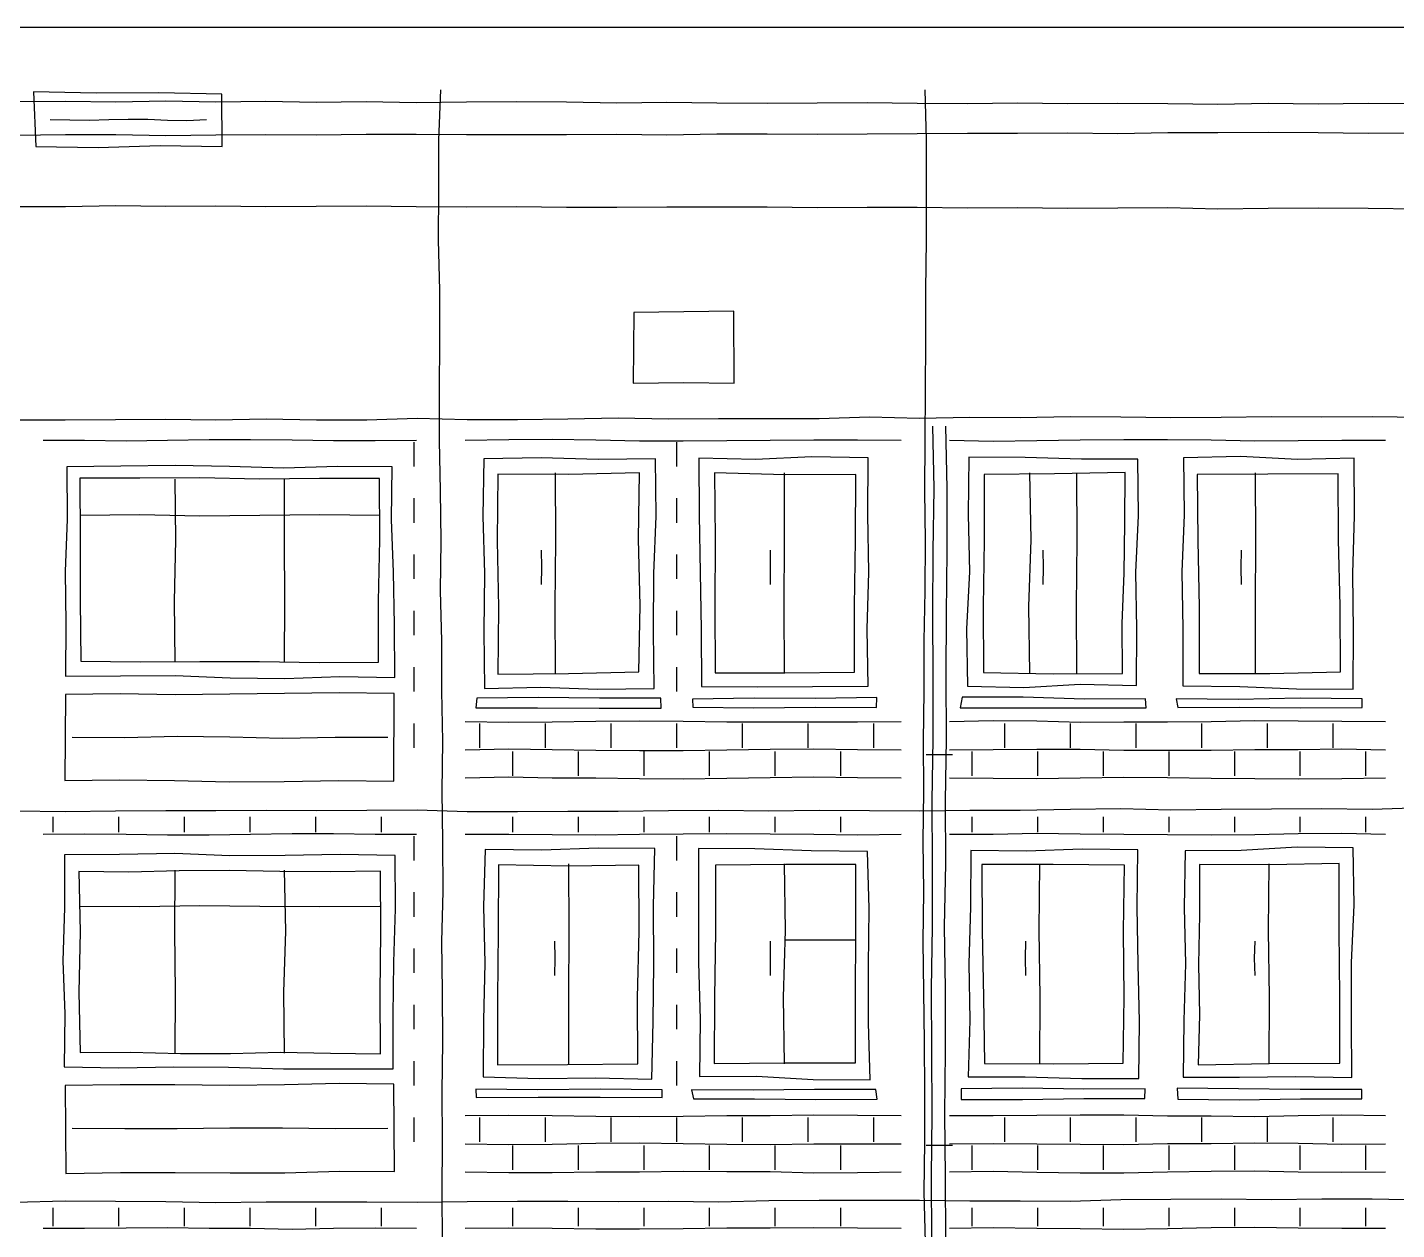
# Model space of a CAD drawing. Header units: millimetres. Extents: x 0 to 320, y 0 to 165.
# Drawn here: x 149.5 to 237.2, y 88.1 to 165 of the extents above; entities that cross this region are included whole.
import ezdxf

# ---------------------------------------------------------------- set-up
doc = ezdxf.new("R2010")
doc.units = ezdxf.units.MM
for name, color, linetype, true_color in [('01_KARKAS', 1, 'Continuous', 0xd62728), ('02_PROYOMY', 5, 'Continuous', 0x1f5fd6), ('03_BALKONY', 3, 'Continuous', 0x2ca02c), ('04_KLADKA', 32, 'Continuous', 0x8c5a2b), ('06_VODOSTOK', 4, 'Continuous', 0x0f9aa0), ('08_KRYSHA', 8, 'Continuous', 0x444444)]:
    doc.layers.add(name, color=color, linetype=linetype, true_color=true_color)

msp = doc.modelspace()

# ---------------------------------------------------------------- linework, layer by layer
at = {"layer": '01_KARKAS'}
for points in [[(240, 165), (236.8, 165), (233.6, 165), (230.4, 165), (227.2, 165), (224, 165), (220.8, 165), (217.6, 165), (214.4, 165), (211.2, 165), (208, 165), (204.8, 165), (201.6, 165), (198.4, 165), (195.2, 165), (192, 165), (188.8, 165), (185.6, 165), (182.4, 165), (179.2, 165), (176, 165), (172.8, 165), (169.6, 165), (166.4, 165), (163.2, 165), (160, 165), (156.8, 165), (153.6, 165), (150.4, 165), (147.2, 165)], [(176.096, 87.306), (176.082, 90.51), (176.095, 93.714), (176.087, 96.918), (176.123, 100.122), (176.108, 103.327), (176.06, 106.531), (176.142, 109.735), (176.137, 112.939), (176.076, 116.143), (176.12, 119.347), (176.064, 122.551), (176.058, 125.755), (175.98, 128.959), (176.026, 132.163), (175.968, 135.367), (175.911, 138.571), (175.916, 141.776), (175.933, 144.98), (175.945, 148.184), (175.852, 151.388), (175.867, 154.592), (175.875, 157.796), (176, 161)], [(207.009, 87.306), (206.926, 90.51), (206.972, 93.714), (206.973, 96.918), (206.953, 100.122), (206.907, 103.327), (206.856, 106.531), (206.897, 109.735), (206.869, 112.939), (206.905, 116.143), (206.894, 119.347), (206.931, 122.551), (206.924, 125.755), (206.984, 128.959), (207.013, 132.163), (206.974, 135.367), (206.995, 138.571), (207.013, 141.776), (207.043, 144.98), (207.045, 148.184), (207.081, 151.388), (207.079, 154.592), (207.081, 157.796), (207, 161)], [(148.742, 139.893), (151.959, 139.903), (155.175, 139.913), (158.392, 139.949), (161.608, 139.892), (164.825, 139.963), (168.041, 139.894), (171.258, 139.896), (174.474, 140.002), (177.691, 139.921), (180.907, 139.931), (184.124, 139.954), (187.34, 140.021), (190.557, 139.956), (193.773, 139.993), (196.99, 139.987), (200.206, 139.991), (203.423, 140.089), (206.639, 140.016), (209.856, 140.075), (213.072, 140.055), (216.289, 140.105), (219.505, 140.087), (222.722, 140.045), (225.938, 140.072), (229.155, 140.104), (232.371, 140.083), (235.588, 140.106), (238.804, 140.066)], [(148.742, 114.882), (151.959, 114.857), (155.175, 114.883), (158.392, 114.922), (161.608, 114.904), (164.825, 114.932), (168.041, 114.917), (171.258, 114.927), (174.474, 114.946), (177.691, 114.85), (180.907, 114.857), (184.124, 114.881), (187.34, 114.868), (190.557, 114.92), (193.773, 114.945), (196.99, 114.891), (200.206, 114.934), (203.423, 114.914), (206.639, 114.897), (209.856, 114.934), (213.072, 114.943), (216.289, 115.001), (219.505, 115.042), (222.722, 114.951), (225.938, 115.009), (229.155, 115.016), (232.371, 115.044), (235.588, 115), (238.804, 115.099)], [(148.742, 89.865), (151.959, 89.956), (155.175, 89.93), (158.392, 89.913), (161.608, 89.843), (164.825, 89.875), (168.041, 89.877), (171.258, 89.894), (174.474, 89.855), (177.691, 89.914), (180.907, 89.916), (184.124, 89.923), (187.34, 89.911), (190.557, 89.924), (193.773, 89.881), (196.99, 89.968), (200.206, 89.981), (203.423, 89.988), (206.639, 89.987), (209.856, 89.938), (213.072, 89.953), (216.289, 89.936), (219.505, 90.028), (222.722, 90.047), (225.938, 90.065), (229.155, 90.038), (232.371, 90.069), (235.588, 90.084), (238.804, 90.012)]]:
    msp.add_lwpolyline(points, dxfattribs=at)
at = {"layer": '02_PROYOMY'}
for points in [[(178.759, 137.41), (178.679, 133.735), (178.786, 130.061), (178.759, 126.387), (178.792, 122.713)], [(189.728, 137.413), (186.072, 137.369), (182.415, 137.47), (178.759, 137.41)], [(189.641, 122.717), (189.617, 126.392), (189.621, 130.066), (189.776, 133.739), (189.728, 137.413)], [(203.337, 137.463), (199.731, 137.532), (196.125, 137.368), (192.519, 137.444)], [(192.519, 137.444), (192.531, 133.792), (192.6, 130.141), (192.668, 126.491), (192.687, 122.839)], [(203.339, 122.869), (203.289, 126.518), (203.383, 130.166), (203.329, 133.814), (203.337, 137.463)], [(209.78, 137.509), (209.738, 133.847), (209.823, 130.184), (209.641, 126.523), (209.695, 122.86)], [(220.596, 137.388), (216.991, 137.388), (213.386, 137.496), (209.78, 137.509)], [(220.508, 122.917), (220.544, 126.535), (220.464, 130.153), (220.637, 133.77), (220.596, 137.388)], [(223.52, 137.479), (223.56, 133.83), (223.422, 130.181), (223.479, 126.531), (223.484, 122.882)], [(234.455, 137.452), (230.81, 137.365), (227.165, 137.564), (223.52, 137.479)], [(234.386, 122.68), (234.403, 126.373), (234.368, 130.066), (234.47, 133.759), (234.455, 137.452)], [(179.641, 136.424), (179.595, 132.163), (179.681, 127.903), (179.651, 123.642)], [(188.703, 136.5), (184.173, 136.405), (179.641, 136.424)], [(183.336, 123.7), (183.315, 127.967), (183.368, 132.233), (183.336, 136.5)], [(188.664, 123.785), (188.744, 128.023), (188.644, 132.262), (188.703, 136.5)], [(202.552, 136.407), (198.03, 136.392), (193.51, 136.501)], [(193.51, 136.501), (193.555, 132.239), (193.537, 127.976), (193.563, 123.714)], [(198, 123.7), (197.973, 127.967), (197.99, 132.233), (198, 136.5)], [(202.473, 123.767), (202.466, 127.981), (202.538, 132.194), (202.552, 136.407)], [(210.759, 136.414), (210.774, 132.189), (210.707, 127.964), (210.719, 123.739)], [(219.782, 136.522), (215.271, 136.448), (210.759, 136.414)], [(213.7, 123.7), (213.63, 127.967), (213.772, 132.233), (213.7, 136.5)], [(216.7, 123.7), (216.671, 127.967), (216.718, 132.233), (216.7, 136.5)], [(219.629, 123.667), (219.589, 126.881), (219.725, 130.094), (219.77, 133.308), (219.782, 136.522)], [(233.424, 136.438), (228.915, 136.417), (224.406, 136.411)], [(224.406, 136.411), (224.451, 132.163), (224.519, 127.915), (224.532, 123.667)], [(228.136, 123.7), (228.138, 127.967), (228.143, 132.233), (228.136, 136.5)], [(233.569, 123.777), (233.549, 127.998), (233.438, 132.217), (233.424, 136.438)], [(182.436, 129.37), (182.469, 130.465), (182.436, 131.56)], [(197.1, 129.37), (197.103, 130.465), (197.1, 131.56)], [(214.55, 129.37), (214.574, 130.465), (214.55, 131.56)], [(227.236, 129.37), (227.217, 130.465), (227.236, 131.56)], [(179.651, 123.642), (184.158, 123.681), (188.664, 123.785)], [(193.563, 123.714), (198.018, 123.72), (202.473, 123.767)], [(210.719, 123.739), (215.174, 123.658), (219.629, 123.667)], [(224.532, 123.667), (229.051, 123.684), (233.569, 123.777)], [(178.792, 122.713), (182.408, 122.791), (186.025, 122.663), (189.641, 122.717)], [(192.687, 122.839), (196.238, 122.83), (199.788, 122.846), (203.339, 122.869)], [(209.695, 122.86), (213.3, 122.789), (216.903, 122.991), (220.508, 122.917)], [(223.484, 122.882), (227.119, 122.848), (230.751, 122.69), (234.386, 122.68)], [(178.3, 122.105), (178.237, 121.489)], [(190.071, 122.099), (186.147, 122.088), (182.224, 122.141), (178.3, 122.105)], [(190.092, 121.46), (190.071, 122.099)], [(203.9, 122.15), (199.971, 122.068), (196.041, 122.096), (192.112, 122.042)], [(192.112, 122.042), (192.116, 121.518)], [(203.871, 121.495), (203.9, 122.15)], [(209.353, 122.159), (209.238, 121.49)], [(221.101, 122.054), (217.185, 122.044), (213.269, 122.169), (209.353, 122.159)], [(221.145, 121.47), (221.101, 122.054)], [(234.95, 122.054), (230.983, 122.106), (227.016, 122.021), (223.048, 122.051)], [(223.048, 122.051), (223.157, 121.492)], [(234.967, 121.507), (234.95, 122.054)], [(178.237, 121.489), (182.188, 121.483), (186.14, 121.453), (190.092, 121.46)], [(192.116, 121.518), (196.035, 121.477), (199.953, 121.515), (203.871, 121.495)], [(209.238, 121.49), (213.207, 121.472), (217.176, 121.482), (221.145, 121.47)], [(223.157, 121.492), (227.094, 121.516), (231.03, 121.484), (234.967, 121.507)], [(178.838, 112.411), (178.723, 108.776), (178.819, 105.14), (178.732, 101.505), (178.697, 97.869)], [(189.684, 112.492), (186.068, 112.514), (182.454, 112.369), (178.838, 112.411)], [(189.499, 97.731), (189.59, 101.42), (189.63, 105.111), (189.606, 108.802), (189.684, 112.492)], [(192.497, 112.487), (192.481, 108.841), (192.493, 105.195), (192.604, 101.549), (192.555, 97.902)], [(203.312, 112.3), (199.707, 112.335), (196.103, 112.454), (192.497, 112.487)], [(203.472, 97.677), (203.371, 101.332), (203.37, 104.988), (203.418, 108.645), (203.312, 112.3)], [(209.906, 112.354), (209.889, 108.737), (209.79, 105.12), (209.849, 101.502), (209.754, 97.885)], [(220.595, 112.39), (217.032, 112.44), (213.469, 112.321), (209.906, 112.354)], [(220.666, 97.764), (220.698, 101.421), (220.614, 105.077), (220.569, 108.734), (220.595, 112.39)], [(223.639, 112.337), (223.57, 108.719), (223.652, 105.1), (223.541, 101.482), (223.5, 97.864)], [(234.371, 112.52), (230.792, 112.559), (227.217, 112.358), (223.639, 112.337)], [(234.29, 97.843), (234.278, 101.513), (234.279, 105.182), (234.444, 108.85), (234.371, 112.52)], [(179.681, 111.443), (179.66, 107.177), (179.618, 102.911), (179.621, 98.644)], [(188.674, 111.416), (184.177, 111.362), (179.681, 111.443)], [(184.2, 98.7), (184.188, 102.967), (184.214, 107.233), (184.2, 111.5)], [(188.601, 98.711), (188.576, 102.946), (188.698, 107.181), (188.674, 111.416)], [(193.568, 111.421), (193.565, 107.19), (193.511, 102.958), (193.483, 98.727)], [(202.545, 111.454), (198.057, 111.47), (193.568, 111.421)], [(198, 98.7), (197.935, 102.967), (198.055, 107.233), (198, 111.5)], [(202.532, 98.769), (202.529, 102.997), (202.556, 107.226), (202.545, 111.454)], [(219.738, 111.425), (215.176, 111.469), (210.614, 111.457)], [(210.614, 111.457), (210.633, 107.217), (210.733, 102.978), (210.787, 98.739)], [(214.336, 98.7), (214.355, 102.967), (214.277, 107.233), (214.336, 111.5)], [(219.656, 98.749), (219.723, 102.974), (219.68, 107.2), (219.738, 111.425)], [(224.557, 111.46), (224.542, 108.257), (224.475, 105.056), (224.555, 101.853), (224.47, 98.651)], [(233.476, 111.513), (229.017, 111.438), (224.557, 111.46)], [(229, 98.7), (229.036, 102.967), (228.973, 107.233), (229, 111.5)], [(233.523, 98.751), (233.527, 103.005), (233.482, 107.259), (233.476, 111.513)], [(183.3, 104.37), (183.316, 105.465), (183.3, 106.56)], [(197.1, 104.37), (197.103, 105.465), (197.1, 106.56)], [(198, 106.636), (202.5, 106.636)], [(213.436, 104.37), (213.42, 105.465), (213.436, 106.56)], [(228.1, 104.37), (228.059, 105.465), (228.1, 106.56)], [(179.621, 98.644), (184.111, 98.664), (188.601, 98.711)], [(193.483, 98.727), (198.007, 98.777), (202.532, 98.769)], [(210.787, 98.739), (215.221, 98.71), (219.656, 98.749)], [(224.47, 98.651), (228.996, 98.732), (233.523, 98.751)], [(178.697, 97.869), (182.297, 97.775), (185.899, 97.808), (189.499, 97.731)], [(192.555, 97.902), (196.196, 97.918), (199.832, 97.718), (203.472, 97.677)], [(209.754, 97.885), (213.392, 97.886), (217.028, 97.764), (220.666, 97.764)], [(223.5, 97.864), (227.097, 97.863), (230.694, 97.909), (234.29, 97.843)], [(190.162, 97.045), (186.186, 97.093), (182.21, 97.046), (178.234, 97.09)], [(178.234, 97.09), (178.261, 96.561)], [(178.261, 96.561), (182.225, 96.573), (186.19, 96.579), (190.154, 96.56)], [(190.154, 96.56), (190.162, 97.045)], [(203.841, 97.071), (199.91, 97.078), (195.978, 97.031), (192.046, 97.044)], [(192.046, 97.044), (192.157, 96.467)], [(192.157, 96.467), (196.076, 96.474), (199.996, 96.433), (203.915, 96.45)], [(203.915, 96.45), (203.841, 97.071)], [(221.069, 97.113), (217.146, 97.083), (213.224, 97.157), (209.301, 97.107)], [(209.301, 97.107), (209.301, 96.43)], [(209.301, 96.43), (213.219, 96.438), (217.138, 96.493), (221.056, 96.501)], [(221.056, 96.501), (221.069, 97.113)], [(234.931, 97.058), (230.993, 97.077), (227.054, 97.107), (223.116, 97.153)], [(223.116, 97.153), (223.155, 96.45)], [(223.155, 96.45), (227.085, 96.411), (231.015, 96.482), (234.945, 96.461)], [(234.945, 96.461), (234.931, 97.058)]]:
    msp.add_lwpolyline(points, dxfattribs=at)
at = {"layer": '03_BALKONY'}
for points in [[(152.058, 136.892), (152.089, 133.545), (151.957, 130.199), (152.01, 126.851), (151.977, 123.504)], [(172.881, 136.886), (169.411, 136.908), (165.94, 136.816), (162.47, 136.913), (158.999, 136.972), (155.529, 136.927), (152.058, 136.892)], [(173.046, 123.414), (173.027, 126.782), (172.973, 130.15), (172.848, 133.517), (172.881, 136.886)], [(172.068, 136.147), (168.236, 136.149), (164.403, 136.11), (160.571, 136.189), (156.739, 136.178), (152.906, 136.171)], [(152.906, 136.171), (152.924, 132.272), (152.926, 128.373), (152.953, 124.474)], [(159, 124.4), (158.945, 128.3), (159.039, 132.2), (159, 136.1)], [(166, 124.4), (166.013, 128.3), (165.989, 132.2), (166, 136.1)], [(172.02, 124.39), (172.002, 128.309), (172.105, 132.228), (172.068, 136.147)], [(152.9, 133.8), (156.74, 133.847), (160.58, 133.755), (164.42, 133.801), (168.26, 133.85), (172.1, 133.8)], [(152.953, 124.474), (156.766, 124.431), (160.58, 124.452), (164.393, 124.451), (168.207, 124.378), (172.02, 124.39)], [(151.977, 123.504), (155.489, 123.534), (159, 123.554), (162.511, 123.395), (166.023, 123.365), (169.535, 123.484), (173.046, 123.414)], [(151.981, 122.332), (151.929, 116.824)], [(173.003, 122.399), (169.5, 122.436), (165.996, 122.4), (162.492, 122.355), (158.988, 122.312), (155.484, 122.378), (151.981, 122.332)], [(172.993, 116.784), (173.003, 122.399)], [(152.4, 119.6), (155.767, 119.589), (159.133, 119.664), (162.5, 119.635), (165.867, 119.536), (169.233, 119.61), (172.6, 119.6)], [(151.929, 116.824), (155.44, 116.885), (158.95, 116.829), (162.461, 116.754), (165.971, 116.775), (169.482, 116.832), (172.993, 116.784)], [(173.086, 112.043), (169.556, 112.089), (166.027, 112.025), (162.497, 112.013), (158.968, 112.155), (155.439, 112.096), (151.909, 112.083)], [(151.909, 112.083), (151.907, 108.691), (151.815, 105.299), (151.928, 101.906), (151.885, 98.514)], [(172.938, 98.39), (172.947, 101.804), (172.993, 105.217), (173.089, 108.629), (173.086, 112.043)], [(172.131, 111.025), (168.913, 110.995), (165.695, 111.01), (162.477, 111.067), (159.259, 111.064), (156.042, 110.966), (152.824, 111.012)], [(152.824, 111.012), (152.928, 107.156), (152.833, 103.299), (152.928, 99.443)], [(159, 99.4), (159.009, 103.3), (158.975, 107.2), (159, 111.1)], [(166, 99.4), (165.943, 103.3), (166.072, 107.2), (166, 111.1)], [(172.138, 99.352), (172.116, 103.243), (172.157, 107.134), (172.131, 111.025)], [(152.9, 108.8), (156.74, 108.781), (160.58, 108.83), (164.42, 108.8), (168.26, 108.773), (172.1, 108.8)], [(152.928, 99.443), (156.13, 99.459), (159.331, 99.365), (162.533, 99.379), (165.735, 99.449), (168.937, 99.4), (172.138, 99.352)], [(151.885, 98.514), (155.393, 98.464), (158.903, 98.519), (162.412, 98.489), (165.92, 98.398), (169.429, 98.383), (172.938, 98.39)], [(173, 97.4), (169.494, 97.456), (165.989, 97.357), (162.483, 97.331), (158.977, 97.36), (155.472, 97.372), (151.966, 97.318)], [(151.966, 97.318), (151.995, 91.704)], [(173.033, 91.824), (173, 97.4)], [(152.4, 94.6), (155.767, 94.566), (159.133, 94.564), (162.5, 94.621), (165.867, 94.612), (169.233, 94.583), (172.6, 94.6)], [(151.995, 91.704), (155.501, 91.762), (159.007, 91.764), (162.514, 91.748), (166.02, 91.738), (169.526, 91.835), (173.033, 91.824)]]:
    msp.add_lwpolyline(points, dxfattribs=at)
at = {"layer": '04_KLADKA'}
for points in [[(150.55, 138.6), (153.206, 138.591), (155.861, 138.549), (158.517, 138.593), (161.172, 138.64), (163.828, 138.648), (166.483, 138.63), (169.139, 138.57), (171.794, 138.568), (174.45, 138.6)], [(174.3, 136.92), (174.3, 138.48)], [(177.55, 138.6), (180.34, 138.638), (183.13, 138.665), (185.92, 138.614), (188.71, 138.558), (191.5, 138.562), (194.29, 138.58), (197.08, 138.591), (199.87, 138.619), (202.66, 138.626), (205.45, 138.6)], [(191.1, 136.92), (191.1, 138.48)], [(208.55, 138.6), (211.34, 138.531), (214.13, 138.585), (216.92, 138.616), (219.71, 138.637), (222.5, 138.64), (225.29, 138.617), (228.08, 138.564), (230.87, 138.573), (233.66, 138.601), (236.45, 138.6)], [(174.3, 133.32), (174.3, 134.88)], [(191.1, 133.32), (191.1, 134.88)], [(174.3, 129.72), (174.3, 131.28)], [(191.1, 129.72), (191.1, 131.28)], [(174.3, 126.12), (174.3, 127.68)], [(191.1, 126.12), (191.1, 127.68)], [(174.3, 122.52), (174.3, 124.08)], [(191.1, 122.52), (191.1, 124.08)], [(174.3, 118.92), (174.3, 120.48)], [(177.55, 120.6), (180.34, 120.561), (183.13, 120.583), (185.92, 120.625), (188.71, 120.644), (191.5, 120.627), (194.29, 120.574), (197.08, 120.574), (199.87, 120.574), (202.66, 120.587), (205.45, 120.6)], [(178.5, 118.92), (178.5, 120.48)], [(182.7, 118.92), (182.7, 120.48)], [(186.9, 118.92), (186.9, 120.48)], [(191.1, 118.92), (191.1, 120.48)], [(195.3, 118.92), (195.3, 120.48)], [(199.5, 118.92), (199.5, 120.48)], [(203.7, 118.92), (203.7, 120.48)], [(208.55, 120.6), (211.34, 120.669), (214.13, 120.638), (216.92, 120.561), (219.71, 120.577), (222.5, 120.583), (225.29, 120.597), (228.08, 120.659), (230.87, 120.649), (233.66, 120.628), (236.45, 120.6)], [(212.1, 118.92), (212.1, 120.48)], [(216.3, 118.92), (216.3, 120.48)], [(220.5, 118.92), (220.5, 120.48)], [(224.7, 118.92), (224.7, 120.48)], [(228.9, 118.92), (228.9, 120.48)], [(233.1, 118.92), (233.1, 120.48)], [(177.55, 118.8), (180.34, 118.861), (183.13, 118.805), (185.92, 118.768), (188.71, 118.751), (191.5, 118.75), (194.29, 118.796), (197.08, 118.837), (199.87, 118.866), (202.66, 118.816), (205.45, 118.8)], [(180.6, 117.12), (180.6, 118.68)], [(184.8, 117.12), (184.8, 118.68)], [(189, 117.12), (189, 118.68)], [(193.2, 117.12), (193.2, 118.68)], [(197.4, 117.12), (197.4, 118.68)], [(201.6, 117.12), (201.6, 118.68)], [(208.55, 118.8), (211.34, 118.819), (214.13, 118.829), (216.92, 118.833), (219.71, 118.773), (222.5, 118.775), (225.29, 118.774), (228.08, 118.809), (230.87, 118.813), (233.66, 118.864), (236.45, 118.8)], [(210, 117.12), (210, 118.68)], [(214.2, 117.12), (214.2, 118.68)], [(218.4, 117.12), (218.4, 118.68)], [(222.6, 117.12), (222.6, 118.68)], [(226.8, 117.12), (226.8, 118.68)], [(231, 117.12), (231, 118.68)], [(235.2, 117.12), (235.2, 118.68)], [(177.55, 117), (180.34, 117.063), (183.13, 117.013), (185.92, 116.997), (188.71, 116.956), (191.5, 116.949), (194.29, 116.974), (197.08, 117.014), (199.87, 117.062), (202.66, 117.033), (205.45, 117)], [(208.55, 117), (211.34, 116.975), (214.13, 116.955), (216.92, 116.997), (219.71, 117.043), (222.5, 117.019), (225.29, 116.989), (228.08, 116.969), (230.87, 116.949), (233.66, 116.965), (236.45, 117)], [(151.2, 113.52), (151.2, 114.5)], [(155.4, 113.52), (155.4, 114.5)], [(159.6, 113.52), (159.6, 114.5)], [(163.8, 113.52), (163.8, 114.5)], [(168, 113.52), (168, 114.5)], [(172.2, 113.52), (172.2, 114.5)], [(180.6, 113.52), (180.6, 114.5)], [(184.8, 113.52), (184.8, 114.5)], [(189, 113.52), (189, 114.5)], [(193.2, 113.52), (193.2, 114.5)], [(197.4, 113.52), (197.4, 114.5)], [(201.6, 113.52), (201.6, 114.5)], [(210, 113.52), (210, 114.5)], [(214.2, 113.52), (214.2, 114.5)], [(218.4, 113.52), (218.4, 114.5)], [(222.6, 113.52), (222.6, 114.5)], [(226.8, 113.52), (226.8, 114.5)], [(231, 113.52), (231, 114.5)], [(235.2, 113.52), (235.2, 114.5)], [(150.55, 113.4), (153.206, 113.419), (155.861, 113.402), (158.517, 113.359), (161.172, 113.359), (163.828, 113.396), (166.483, 113.445), (169.139, 113.451), (171.794, 113.394), (174.45, 113.4)], [(174.3, 111.72), (174.3, 113.28)], [(177.55, 113.4), (180.34, 113.4), (183.13, 113.38), (185.92, 113.358), (188.71, 113.404), (191.5, 113.43), (194.29, 113.437), (197.08, 113.419), (199.87, 113.4), (202.66, 113.349), (205.45, 113.4)], [(191.1, 111.72), (191.1, 113.28)], [(208.55, 113.4), (211.34, 113.404), (214.13, 113.453), (216.92, 113.42), (219.71, 113.401), (222.5, 113.382), (225.29, 113.357), (228.08, 113.377), (230.87, 113.439), (233.66, 113.468), (236.45, 113.4)], [(174.3, 108.12), (174.3, 109.68)], [(191.1, 108.12), (191.1, 109.68)], [(174.3, 104.52), (174.3, 106.08)], [(191.1, 104.52), (191.1, 106.08)], [(174.3, 100.92), (174.3, 102.48)], [(191.1, 100.92), (191.1, 102.48)], [(174.3, 97.32), (174.3, 98.88)], [(191.1, 97.32), (191.1, 98.88)], [(174.3, 93.72), (174.3, 95.28)], [(177.55, 95.4), (180.34, 95.433), (183.13, 95.409), (185.92, 95.37), (188.71, 95.338), (191.5, 95.372), (194.29, 95.414), (197.08, 95.411), (199.87, 95.449), (202.66, 95.436), (205.45, 95.4)], [(178.5, 93.72), (178.5, 95.28)], [(182.7, 93.72), (182.7, 95.28)], [(186.9, 93.72), (186.9, 95.28)], [(191.1, 93.72), (191.1, 95.28)], [(195.3, 93.72), (195.3, 95.28)], [(199.5, 93.72), (199.5, 95.28)], [(203.7, 93.72), (203.7, 95.28)], [(208.55, 95.4), (211.34, 95.396), (214.13, 95.432), (216.92, 95.454), (219.71, 95.447), (222.5, 95.379), (225.29, 95.374), (228.08, 95.345), (230.87, 95.412), (233.66, 95.45), (236.45, 95.4)], [(212.1, 93.72), (212.1, 95.28)], [(216.3, 93.72), (216.3, 95.28)], [(220.5, 93.72), (220.5, 95.28)], [(224.7, 93.72), (224.7, 95.28)], [(228.9, 93.72), (228.9, 95.28)], [(233.1, 93.72), (233.1, 95.28)], [(177.55, 93.6), (180.34, 93.556), (183.13, 93.568), (185.92, 93.633), (188.71, 93.662), (191.5, 93.623), (194.29, 93.562), (197.08, 93.558), (199.87, 93.589), (202.66, 93.583), (205.45, 93.6)], [(180.6, 91.92), (180.6, 93.48)], [(184.8, 91.92), (184.8, 93.48)], [(189, 91.92), (189, 93.48)], [(193.2, 91.92), (193.2, 93.48)], [(197.4, 91.92), (197.4, 93.48)], [(201.6, 91.92), (201.6, 93.48)], [(208.55, 93.6), (211.34, 93.62), (214.13, 93.596), (216.92, 93.562), (219.71, 93.544), (222.5, 93.609), (225.29, 93.614), (228.08, 93.652), (230.87, 93.635), (233.66, 93.582), (236.45, 93.6)], [(210, 91.92), (210, 93.48)], [(214.2, 91.92), (214.2, 93.48)], [(218.4, 91.92), (218.4, 93.48)], [(222.6, 91.92), (222.6, 93.48)], [(226.8, 91.92), (226.8, 93.48)], [(231, 91.92), (231, 93.48)], [(235.2, 91.92), (235.2, 93.48)], [(177.55, 91.8), (180.34, 91.755), (183.13, 91.77), (185.92, 91.792), (188.71, 91.804), (191.5, 91.854), (194.29, 91.82), (197.08, 91.817), (199.87, 91.745), (202.66, 91.763), (205.45, 91.8)], [(208.55, 91.8), (211.34, 91.836), (214.13, 91.778), (216.92, 91.74), (219.71, 91.741), (222.5, 91.811), (225.29, 91.851), (228.08, 91.859), (230.87, 91.802), (233.66, 91.791), (236.45, 91.8)], [(151.2, 88.32), (151.2, 89.5)], [(155.4, 88.32), (155.4, 89.5)], [(159.6, 88.32), (159.6, 89.5)], [(163.8, 88.32), (163.8, 89.5)], [(168, 88.32), (168, 89.5)], [(172.2, 88.32), (172.2, 89.5)], [(180.6, 88.32), (180.6, 89.5)], [(184.8, 88.32), (184.8, 89.5)], [(189, 88.32), (189, 89.5)], [(193.2, 88.32), (193.2, 89.5)], [(197.4, 88.32), (197.4, 89.5)], [(201.6, 88.32), (201.6, 89.5)], [(210, 88.32), (210, 89.5)], [(214.2, 88.32), (214.2, 89.5)], [(218.4, 88.32), (218.4, 89.5)], [(222.6, 88.32), (222.6, 89.5)], [(226.8, 88.32), (226.8, 89.5)], [(231, 88.32), (231, 89.5)], [(235.2, 88.32), (235.2, 89.5)], [(150.55, 88.2), (153.206, 88.196), (155.861, 88.231), (158.517, 88.243), (161.172, 88.209), (163.828, 88.192), (166.483, 88.135), (169.139, 88.192), (171.794, 88.219), (174.45, 88.2)], [(177.55, 88.2), (180.34, 88.227), (183.13, 88.206), (185.92, 88.16), (188.71, 88.147), (191.5, 88.184), (194.29, 88.229), (197.08, 88.219), (199.87, 88.234), (202.66, 88.227), (205.45, 88.2)], [(208.55, 88.2), (211.34, 88.241), (214.13, 88.209), (216.92, 88.173), (219.71, 88.142), (222.5, 88.168), (225.29, 88.239), (228.08, 88.267), (230.87, 88.227), (233.66, 88.208), (236.45, 88.2)]]:
    msp.add_lwpolyline(points, dxfattribs=at)
at = {"layer": '06_VODOSTOK'}
for points in [[(207.418, 87.5), (207.407, 91.5), (207.438, 95.5), (207.411, 99.5), (207.402, 103.5), (207.459, 107.5), (207.472, 111.5), (207.447, 115.5), (207.506, 119.5), (207.501, 123.5), (207.491, 127.5), (207.505, 131.5), (207.564, 135.5), (207.475, 139.5)], [(208.32, 87.5), (208.283, 91.5), (208.246, 95.5), (208.285, 99.5), (208.291, 103.5), (208.238, 107.5), (208.312, 111.5), (208.296, 115.5), (208.348, 119.5), (208.334, 123.5), (208.356, 127.5), (208.402, 131.5), (208.399, 135.5), (208.325, 139.5)], [(207.05, 118.5), (208.75, 118.5)], [(207.05, 93.5), (208.75, 93.5)]]:
    msp.add_lwpolyline(points, dxfattribs=at)
at = {"layer": '08_KRYSHA'}
for points in [[(161.976, 160.728), (157.96, 160.807), (153.943, 160.79), (149.928, 160.888)], [(149.928, 160.888), (150.087, 157.377)], [(162.012, 157.385), (161.976, 160.728)], [(148.778, 160.256), (151.985, 160.289), (155.191, 160.249), (158.397, 160.298), (161.603, 160.249), (164.809, 160.287), (168.015, 160.218), (171.222, 160.257), (174.428, 160.205), (177.634, 160.234), (180.84, 160.257), (184.046, 160.234), (187.253, 160.171), (190.459, 160.226), (193.665, 160.176), (196.871, 160.162), (200.077, 160.185), (203.284, 160.193), (206.49, 160.145), (209.696, 160.134), (212.902, 160.173), (216.108, 160.142), (219.314, 160.154), (222.521, 160.133), (225.727, 160.096), (228.933, 160.159), (232.139, 160.104), (235.345, 160.146), (238.552, 160.131)], [(151, 159.1), (152.25, 159.079), (153.5, 159.056), (154.75, 159.113), (156, 159.138), (157.25, 159.129), (158.5, 159.07), (159.75, 159.045), (161, 159.1)], [(148.778, 158.097), (151.985, 158.154), (155.191, 158.16), (158.397, 158.089), (161.603, 158.119), (164.809, 158.151), (168.015, 158.127), (171.222, 158.167), (174.428, 158.174), (177.634, 158.141), (180.84, 158.153), (184.046, 158.158), (187.253, 158.165), (190.459, 158.138), (193.665, 158.192), (196.871, 158.201), (200.077, 158.166), (203.284, 158.197), (206.49, 158.211), (209.696, 158.233), (212.902, 158.241), (216.108, 158.249), (219.314, 158.209), (222.521, 158.269), (225.727, 158.271), (228.933, 158.295), (232.139, 158.275), (235.345, 158.235), (238.552, 158.252)], [(150.087, 157.377), (154.062, 157.328), (158.037, 157.439), (162.012, 157.385)], [(148.778, 153.548), (151.985, 153.535), (155.191, 153.608), (158.397, 153.572), (161.603, 153.59), (164.809, 153.544), (168.015, 153.56), (171.222, 153.578), (174.428, 153.55), (177.634, 153.524), (180.84, 153.537), (184.046, 153.499), (187.253, 153.494), (190.459, 153.516), (193.665, 153.525), (196.871, 153.519), (200.077, 153.489), (203.284, 153.501), (206.49, 153.506), (209.696, 153.466), (212.902, 153.483), (216.108, 153.431), (219.314, 153.461), (222.521, 153.478), (225.727, 153.403), (228.933, 153.436), (232.139, 153.453), (235.345, 153.428), (238.552, 153.403)], [(188.348, 146.773), (188.317, 142.236)], [(194.746, 146.846), (188.348, 146.773)], [(194.773, 142.247), (194.746, 146.846)], [(188.317, 142.236), (191.545, 142.279), (194.773, 142.247)]]:
    msp.add_lwpolyline(points, dxfattribs=at)

doc.saveas('drawing.dxf')
